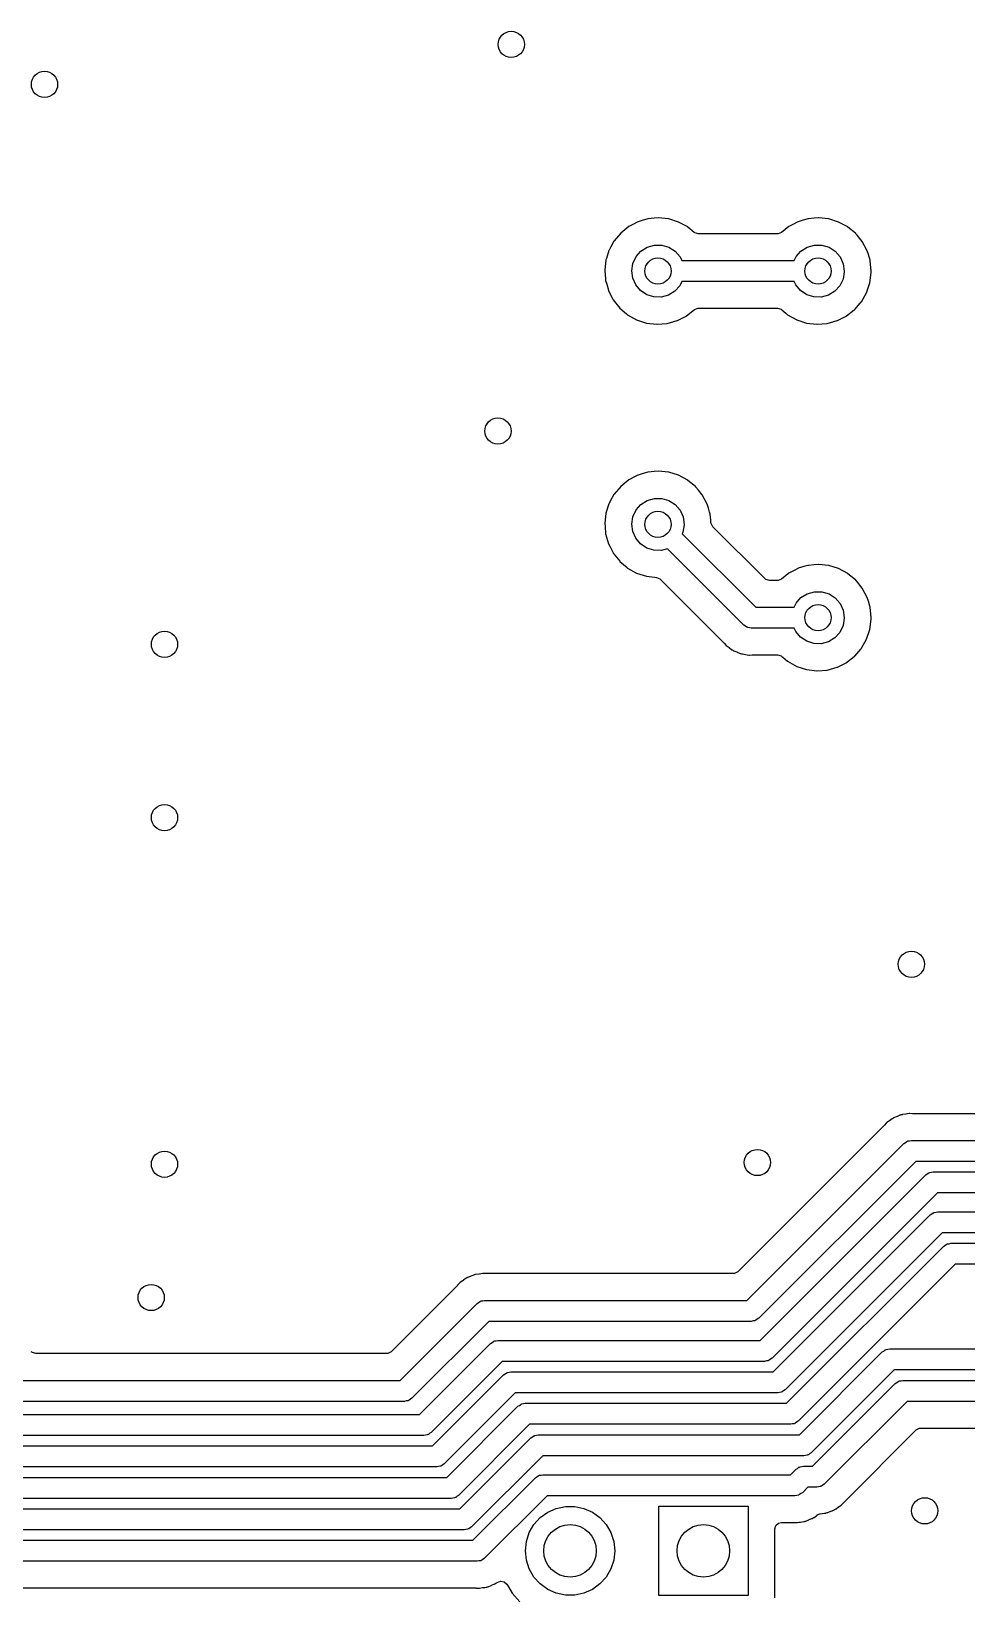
# Model space of a CAD drawing. Extents: x 41 to 172, y -238 to -26.
# Drawn here: x 88.4 to 106.21, y -218.55 to -188.73 of the extents above; entities that cross this region are included whole.
import ezdxf

# ---------------------------------------------------------------- set-up
doc = ezdxf.new("R2010")
doc.units = 0
doc.layers.add('BLACK', color=7, linetype='CONTINUOUS')

msp = doc.modelspace()

# ---------------------------------------------------------------- linework, layer by layer
at = {"layer": 'BLACK', "linetype": 'CONTINUOUS'}
for p, q in [((99.9449, -192.357), (99.8616, -192.401)), ((99.9504, -192.354), (99.9449, -192.357)), ((99.9449, -192.357), (99.9449, -192.357)), ((100.029, -192.331), (99.9504, -192.354)), ((100.134, -192.3), (100.029, -192.331)), ((100.14, -192.299), (100.134, -192.3)), ((100.134, -192.3), (100.134, -192.3)), ((100.146, -192.298), (100.14, -192.299)), ((100.255, -192.288), (100.146, -192.298)), ((100.146, -192.298), (100.146, -192.298)), ((100.337, -192.281), (100.255, -192.288)), ((100.343, -192.281), (100.337, -192.281)), ((100.528, -192.301), (100.343, -192.281)), ((100.343, -192.281), (100.343, -192.281)), ((100.534, -192.301), (100.528, -192.301)), ((100.528, -192.301), (100.528, -192.301)), ((100.723, -192.36), (100.534, -192.301)), ((100.897, -192.454), (100.723, -192.36)), ((102.993, -192.357), (102.91, -192.401)), ((102.998, -192.354), (102.993, -192.357)), ((102.993, -192.357), (102.993, -192.357)), ((103.077, -192.331), (102.998, -192.354)), ((103.182, -192.3), (103.077, -192.331)), ((103.188, -192.299), (103.182, -192.3)), ((103.182, -192.3), (103.182, -192.3)), ((103.194, -192.298), (103.188, -192.299)), ((103.303, -192.288), (103.194, -192.298)), ((103.194, -192.298), (103.194, -192.298)), ((103.385, -192.281), (103.303, -192.288)), ((103.391, -192.281), (103.385, -192.281)), ((103.576, -192.301), (103.391, -192.281)), ((103.391, -192.281), (103.391, -192.281)), ((103.582, -192.301), (103.576, -192.301)), ((103.576, -192.301), (103.576, -192.301)), ((103.771, -192.36), (103.582, -192.301)), ((103.945, -192.454), (103.771, -192.36)), ((99.621, -192.57), (99.4938, -192.721)), ((99.7751, -192.446), (99.621, -192.57)), ((99.8616, -192.401), (99.7751, -192.446)), ((100.901, -192.458), (100.897, -192.454)), ((101.021, -192.557), (100.901, -192.458)), ((100.901, -192.458), (100.901, -192.458)), ((101.033, -192.565), (101.021, -192.557)), ((101.101, -192.585), (101.033, -192.565)), ((102.605, -192.585), (101.101, -192.585)), ((102.619, -192.585), (102.605, -192.585)), ((102.684, -192.558), (102.619, -192.585)), ((102.823, -192.446), (102.684, -192.558)), ((102.91, -192.401), (102.823, -192.446)), ((103.949, -192.458), (103.945, -192.454)), ((104.091, -192.575), (103.949, -192.458)), ((103.949, -192.458), (103.949, -192.458)), ((104.097, -192.58), (104.091, -192.575)), ((104.101, -192.585), (104.097, -192.58)), ((104.123, -192.612), (104.101, -192.585)), ((104.101, -192.585), (104.101, -192.585)), ((104.222, -192.733), (104.123, -192.612)), ((99.3967, -192.901), (99.3485, -193.052)), ((99.3986, -192.895), (99.3967, -192.901)), ((99.3967, -192.901), (99.3967, -192.901)), ((99.4335, -192.831), (99.3986, -192.895)), ((99.4909, -192.727), (99.4335, -192.831)), ((99.4938, -192.721), (99.4909, -192.727)), ((99.4909, -192.727), (99.4909, -192.727)), ((99.9121, -193.019), (100.006, -192.913)), ((100.006, -192.913), (100.126, -192.838)), ((100.126, -192.838), (100.262, -192.799)), ((100.262, -192.799), (100.404, -192.799)), ((100.404, -192.799), (100.54, -192.84)), ((100.54, -192.84), (100.659, -192.917)), ((100.659, -192.917), (100.751, -193.025)), ((102.96, -193.019), (103.054, -192.913)), ((103.054, -192.913), (103.174, -192.838)), ((103.174, -192.838), (103.31, -192.799)), ((103.31, -192.799), (103.452, -192.799)), ((103.452, -192.799), (103.588, -192.84)), ((103.588, -192.84), (103.707, -192.917)), ((103.707, -192.917), (103.799, -193.025)), ((104.315, -192.908), (104.222, -192.733)), ((104.337, -192.981), (104.315, -192.908)), ((99.3388, -193.083), (99.3167, -193.28)), ((99.3485, -193.052), (99.3388, -193.083)), ((99.83, -193.288), (99.8518, -193.148)), ((99.8518, -193.148), (99.9121, -193.019)), ((100.751, -193.025), (100.783, -193.094)), ((100.783, -193.094), (102.925, -193.094)), ((102.925, -193.094), (102.96, -193.019)), ((103.799, -193.025), (103.858, -193.154)), ((103.858, -193.154), (103.878, -193.294)), ((104.369, -193.085), (104.337, -192.981)), ((104.372, -193.097), (104.369, -193.085)), ((104.391, -193.294), (104.372, -193.097)), ((99.3167, -193.28), (99.3172, -193.286)), ((99.3172, -193.286), (99.3302, -193.44)), ((99.3302, -193.44), (99.3333, -193.477)), ((99.3333, -193.477), (99.3533, -193.547)), ((99.3533, -193.547), (99.3858, -193.66)), ((99.8484, -193.428), (99.83, -193.288)), ((99.9055, -193.558), (99.8484, -193.428)), ((99.9967, -193.667), (99.9055, -193.558)), ((100.783, -193.494), (100.745, -193.574)), ((102.925, -193.494), (100.783, -193.494)), ((102.954, -193.558), (102.925, -193.494)), ((103.045, -193.667), (102.954, -193.558)), ((103.854, -193.446), (103.793, -193.574)), ((103.878, -193.306), (103.854, -193.446)), ((103.878, -193.294), (103.878, -193.306)), ((104.304, -193.706), (104.366, -193.519)), ((104.366, -193.519), (104.391, -193.322)), ((104.391, -193.322), (104.391, -193.294)), ((99.3858, -193.66), (99.3878, -193.667)), ((99.3878, -193.667), (99.3948, -193.681)), ((99.3948, -193.681), (99.4701, -193.827)), ((99.4701, -193.827), (99.4782, -193.843)), ((99.4782, -193.843), (99.601, -193.998)), ((100.115, -193.745), (99.9967, -193.667)), ((100.25, -193.788), (100.115, -193.745)), ((100.392, -193.79), (100.25, -193.788)), ((100.529, -193.753), (100.392, -193.79)), ((100.649, -193.679), (100.529, -193.753)), ((100.745, -193.574), (100.649, -193.679)), ((103.163, -193.745), (103.045, -193.667)), ((103.298, -193.788), (103.163, -193.745)), ((103.44, -193.79), (103.298, -193.788)), ((103.577, -193.753), (103.44, -193.79)), ((103.697, -193.679), (103.577, -193.753)), ((103.793, -193.574), (103.697, -193.679)), ((104.206, -193.878), (104.304, -193.706)), ((99.601, -193.998), (99.6057, -194.002)), ((99.6057, -194.002), (99.6057, -194.002)), ((99.6057, -194.002), (99.7321, -194.109)), ((99.7321, -194.109), (99.7516, -194.126)), ((99.7516, -194.126), (99.9243, -194.223)), ((100.702, -194.236), (100.867, -194.152)), ((100.867, -194.152), (100.873, -194.15)), ((100.867, -194.152), (100.867, -194.152)), ((100.873, -194.15), (101.027, -194.029)), ((101.027, -194.029), (101.093, -194.003)), ((101.093, -194.003), (101.105, -194.002)), ((101.105, -194.002), (102.608, -194.002)), ((102.608, -194.002), (102.676, -194.023)), ((102.676, -194.023), (102.69, -194.033)), ((102.69, -194.033), (102.763, -194.095)), ((102.763, -194.095), (102.8, -194.126)), ((102.8, -194.126), (102.972, -194.223)), ((103.75, -194.236), (103.915, -194.152)), ((103.915, -194.152), (103.921, -194.15)), ((103.915, -194.152), (103.915, -194.152)), ((103.921, -194.15), (104.067, -194.036)), ((104.067, -194.036), (104.072, -194.032)), ((104.072, -194.032), (104.077, -194.028)), ((104.077, -194.028), (104.18, -193.908)), ((104.18, -193.908), (104.202, -193.883)), ((104.202, -193.883), (104.206, -193.878)), ((104.202, -193.883), (104.202, -193.883)), ((99.9243, -194.223), (100.112, -194.284)), ((100.112, -194.284), (100.309, -194.307)), ((100.309, -194.307), (100.315, -194.307)), ((100.315, -194.307), (100.5, -194.292)), ((100.315, -194.307), (100.315, -194.307)), ((100.5, -194.292), (100.5, -194.292)), ((100.5, -194.292), (100.506, -194.292)), ((100.506, -194.292), (100.696, -194.239)), ((100.696, -194.239), (100.702, -194.236)), ((100.702, -194.236), (100.702, -194.236)), ((102.972, -194.223), (103.16, -194.284)), ((103.16, -194.284), (103.357, -194.307)), ((103.357, -194.307), (103.363, -194.307)), ((103.363, -194.307), (103.548, -194.292)), ((103.363, -194.307), (103.363, -194.307)), ((103.548, -194.292), (103.548, -194.292)), ((103.548, -194.292), (103.554, -194.292)), ((103.554, -194.292), (103.744, -194.239)), ((103.744, -194.239), (103.75, -194.236)), ((103.75, -194.236), (103.75, -194.236)), ((100.134, -197.126), (100.029, -197.157)), ((100.14, -197.125), (100.134, -197.126)), ((100.134, -197.126), (100.134, -197.126)), ((100.146, -197.124), (100.14, -197.125)), ((100.255, -197.114), (100.146, -197.124)), ((100.146, -197.124), (100.146, -197.124)), ((100.337, -197.107), (100.255, -197.114)), ((100.343, -197.107), (100.337, -197.107)), ((100.528, -197.127), (100.343, -197.107)), ((100.343, -197.107), (100.343, -197.107)), ((100.534, -197.127), (100.528, -197.127)), ((100.528, -197.127), (100.528, -197.127)), ((100.723, -197.186), (100.534, -197.127)), ((99.621, -197.396), (99.4938, -197.547)), ((99.7751, -197.272), (99.621, -197.396)), ((99.8802, -197.217), (99.7751, -197.272)), ((99.9449, -197.183), (99.8802, -197.217)), ((99.9504, -197.18), (99.9449, -197.183)), ((99.9449, -197.183), (99.9449, -197.183)), ((100.029, -197.157), (99.9504, -197.18)), ((100.897, -197.28), (100.723, -197.186)), ((100.901, -197.284), (100.897, -197.28)), ((101.043, -197.401), (100.901, -197.284)), ((100.901, -197.284), (100.901, -197.284)), ((101.049, -197.406), (101.043, -197.401)), ((101.053, -197.411), (101.049, -197.406)), ((101.099, -197.467), (101.053, -197.411)), ((101.053, -197.411), (101.053, -197.411)), ((99.3967, -197.727), (99.3447, -197.891)), ((99.3986, -197.721), (99.3967, -197.727)), ((99.3967, -197.727), (99.3967, -197.727)), ((99.4216, -197.679), (99.3986, -197.721)), ((99.4909, -197.553), (99.4216, -197.679)), ((99.4938, -197.547), (99.4909, -197.553)), ((99.4909, -197.553), (99.4909, -197.553)), ((99.9121, -197.845), (100.006, -197.739)), ((100.006, -197.739), (100.126, -197.664)), ((100.126, -197.664), (100.262, -197.625)), ((100.262, -197.625), (100.404, -197.625)), ((100.404, -197.625), (100.54, -197.666)), ((100.54, -197.666), (100.659, -197.743)), ((100.659, -197.743), (100.751, -197.851)), ((101.174, -197.559), (101.099, -197.467)), ((101.267, -197.734), (101.174, -197.559)), ((101.291, -197.814), (101.267, -197.734)), ((99.3388, -197.909), (99.3167, -198.106)), ((99.3447, -197.891), (99.3388, -197.909)), ((99.83, -198.114), (99.8518, -197.974)), ((99.8518, -197.974), (99.9121, -197.845)), ((100.751, -197.851), (100.81, -197.98)), ((100.81, -197.98), (100.83, -198.12)), ((101.314, -197.891), (101.291, -197.814)), ((101.324, -197.923), (101.314, -197.891)), ((101.336, -198.042), (101.324, -197.923)), ((101.34, -198.088), (101.336, -198.042)), ((99.3167, -198.106), (99.3172, -198.112)), ((99.3172, -198.112), (99.3216, -198.164)), ((99.3216, -198.164), (99.3333, -198.303)), ((99.3333, -198.303), (99.3878, -198.493)), ((99.8484, -198.254), (99.83, -198.114)), ((99.9055, -198.384), (99.8484, -198.254)), ((100.806, -198.272), (100.793, -198.3)), ((100.793, -198.3), (102.191, -199.698)), ((100.83, -198.132), (100.806, -198.272)), ((100.83, -198.12), (100.83, -198.132)), ((101.342, -198.102), (101.34, -198.088)), ((101.377, -198.165), (101.342, -198.102)), ((102.365, -199.153), (101.377, -198.165)), ((99.3878, -198.493), (99.4115, -198.539)), ((99.4115, -198.539), (99.4747, -198.662)), ((99.9967, -198.493), (99.9055, -198.384)), ((100.115, -198.571), (99.9967, -198.493)), ((100.25, -198.614), (100.115, -198.571)), ((100.392, -198.616), (100.25, -198.614)), ((100.511, -198.584), (100.392, -198.616)), ((101.967, -200.039), (100.511, -198.584)), ((99.4747, -198.662), (99.4782, -198.669)), ((99.4782, -198.669), (99.601, -198.824)), ((99.601, -198.824), (99.6057, -198.828)), ((99.6057, -198.828), (99.6057, -198.828)), ((99.6057, -198.828), (99.742, -198.944)), ((103.111, -198.925), (102.998, -198.958)), ((103.182, -198.904), (103.111, -198.925)), ((103.188, -198.903), (103.182, -198.904)), ((103.182, -198.904), (103.182, -198.904)), ((103.194, -198.902), (103.188, -198.903)), ((103.303, -198.892), (103.194, -198.902)), ((103.194, -198.902), (103.194, -198.902)), ((103.385, -198.885), (103.303, -198.892)), ((103.391, -198.885), (103.385, -198.885)), ((103.576, -198.905), (103.391, -198.885)), ((103.391, -198.885), (103.391, -198.885)), ((103.582, -198.905), (103.576, -198.905)), ((103.576, -198.905), (103.576, -198.905)), ((103.771, -198.964), (103.582, -198.905)), ((99.742, -198.944), (99.7516, -198.952)), ((99.7516, -198.952), (99.9243, -199.049)), ((99.9243, -199.049), (100.112, -199.11)), ((100.112, -199.11), (100.265, -199.128)), ((100.265, -199.128), (100.302, -199.132)), ((100.302, -199.132), (100.368, -199.16)), ((100.368, -199.16), (100.376, -199.168)), ((100.376, -199.168), (101.587, -200.379)), ((102.386, -199.169), (102.365, -199.153)), ((102.454, -199.189), (102.386, -199.169)), ((102.605, -199.189), (102.454, -199.189)), ((102.619, -199.189), (102.605, -199.189)), ((102.684, -199.162), (102.619, -199.189)), ((102.823, -199.05), (102.684, -199.162)), ((102.922, -198.998), (102.823, -199.05)), ((102.993, -198.961), (102.922, -198.998)), ((102.998, -198.958), (102.993, -198.961)), ((102.993, -198.961), (102.993, -198.961)), ((103.945, -199.058), (103.771, -198.964)), ((103.949, -199.062), (103.945, -199.058)), ((104.091, -199.179), (103.949, -199.062)), ((103.949, -199.062), (103.949, -199.062)), ((104.097, -199.184), (104.091, -199.179)), ((104.101, -199.189), (104.097, -199.184)), ((104.11, -199.199), (104.101, -199.189)), ((104.101, -199.189), (104.101, -199.189)), ((104.222, -199.337), (104.11, -199.199)), ((102.96, -199.623), (103.054, -199.517)), ((103.054, -199.517), (103.174, -199.442)), ((103.174, -199.442), (103.31, -199.403)), ((103.31, -199.403), (103.452, -199.403)), ((103.452, -199.403), (103.588, -199.444)), ((103.588, -199.444), (103.707, -199.521)), ((103.707, -199.521), (103.799, -199.629)), ((104.315, -199.512), (104.222, -199.337)), ((104.337, -199.586), (104.315, -199.512)), ((102.191, -199.698), (102.925, -199.698)), ((102.925, -199.698), (102.96, -199.623)), ((103.799, -199.629), (103.858, -199.758)), ((103.858, -199.758), (103.878, -199.898)), ((104.366, -199.679), (104.337, -199.586)), ((104.372, -199.701), (104.366, -199.679)), ((104.391, -199.898), (104.372, -199.701)), ((101.995, -200.057), (101.967, -200.039)), ((102.021, -200.078), (101.995, -200.057)), ((102.032, -200.081), (102.021, -200.078)), ((102.042, -200.087), (102.032, -200.081)), ((102.075, -200.091), (102.042, -200.087)), ((102.108, -200.098), (102.075, -200.091)), ((102.925, -200.098), (102.108, -200.098)), ((102.954, -200.162), (102.925, -200.098)), ((103.854, -200.05), (103.793, -200.178)), ((103.878, -199.91), (103.854, -200.05)), ((103.878, -199.898), (103.878, -199.91)), ((104.304, -200.31), (104.366, -200.123)), ((104.366, -200.123), (104.391, -199.926)), ((104.391, -199.902), (104.391, -199.898)), ((104.391, -199.912), (104.391, -199.902)), ((104.391, -199.902), (104.391, -199.902)), ((104.391, -199.926), (104.391, -199.912)), ((101.587, -200.379), (101.592, -200.385)), ((101.592, -200.385), (101.63, -200.428)), ((101.63, -200.428), (101.669, -200.455)), ((103.045, -200.271), (102.954, -200.162)), ((103.163, -200.349), (103.045, -200.271)), ((103.298, -200.392), (103.163, -200.349)), ((103.44, -200.394), (103.298, -200.392)), ((103.577, -200.357), (103.44, -200.394)), ((103.697, -200.283), (103.577, -200.357)), ((103.793, -200.178), (103.697, -200.283)), ((104.206, -200.482), (104.304, -200.31)), ((101.669, -200.455), (101.683, -200.465)), ((101.683, -200.465), (101.688, -200.469)), ((101.688, -200.469), (101.738, -200.508)), ((101.738, -200.508), (101.745, -200.512)), ((101.745, -200.512), (101.747, -200.513)), ((101.747, -200.513), (101.762, -200.521)), ((101.762, -200.521), (101.765, -200.523)), ((101.765, -200.523), (101.771, -200.527)), ((101.771, -200.527), (101.778, -200.53)), ((101.778, -200.53), (101.778, -200.53)), ((101.778, -200.53), (101.83, -200.55)), ((101.83, -200.55), (101.836, -200.553)), ((101.836, -200.553), (101.895, -200.579)), ((101.895, -200.579), (101.902, -200.58)), ((101.902, -200.58), (101.905, -200.581)), ((101.905, -200.581), (101.921, -200.586)), ((101.921, -200.586), (101.923, -200.587)), ((101.923, -200.587), (101.931, -200.589)), ((101.931, -200.589), (101.938, -200.59)), ((101.938, -200.59), (101.938, -200.59)), ((101.938, -200.59), (101.971, -200.595)), ((101.971, -200.595), (101.994, -200.598)), ((101.994, -200.598), (102, -200.599)), ((102, -200.599), (102.063, -200.61)), ((102.063, -200.61), (102.071, -200.61)), ((102.071, -200.61), (102.125, -200.607)), ((102.071, -200.61), (102.071, -200.61)), ((102.125, -200.607), (102.133, -200.606)), ((102.133, -200.606), (102.608, -200.606)), ((102.608, -200.606), (102.676, -200.627)), ((102.676, -200.627), (102.69, -200.637)), ((102.69, -200.637), (102.708, -200.652)), ((102.708, -200.652), (102.8, -200.73)), ((103.921, -200.754), (104.067, -200.64)), ((104.067, -200.64), (104.072, -200.636)), ((104.072, -200.636), (104.077, -200.632)), ((104.077, -200.632), (104.191, -200.5)), ((104.191, -200.5), (104.202, -200.487)), ((104.202, -200.487), (104.206, -200.482)), ((104.202, -200.487), (104.202, -200.487)), ((102.8, -200.73), (102.972, -200.827)), ((102.972, -200.827), (103.16, -200.888)), ((103.16, -200.888), (103.357, -200.911)), ((103.357, -200.911), (103.363, -200.911)), ((103.363, -200.911), (103.548, -200.896)), ((103.363, -200.911), (103.363, -200.911)), ((103.548, -200.896), (103.548, -200.896)), ((103.548, -200.896), (103.554, -200.896)), ((103.554, -200.896), (103.744, -200.843)), ((103.744, -200.843), (103.75, -200.84)), ((103.75, -200.84), (103.915, -200.756)), ((103.75, -200.84), (103.75, -200.84)), ((103.915, -200.756), (103.921, -200.754)), ((103.915, -200.756), (103.915, -200.756)), ((104.95, -209.375), (104.938, -209.38)), ((104.957, -209.373), (104.95, -209.375)), ((104.96, -209.373), (104.957, -209.373)), ((104.976, -209.368), (104.96, -209.373)), ((104.979, -209.368), (104.976, -209.368)), ((104.986, -209.365), (104.979, -209.368)), ((105.049, -209.357), (104.986, -209.365)), ((105.056, -209.356), (105.049, -209.357)), ((105.085, -209.351), (105.056, -209.356)), ((105.111, -209.347), (105.085, -209.351)), ((105.119, -209.345), (105.111, -209.347)), ((105.111, -209.347), (105.111, -209.347)), ((105.126, -209.346), (105.119, -209.345)), ((105.176, -209.349), (105.126, -209.346)), ((105.126, -209.346), (105.126, -209.346)), ((105.185, -209.349), (105.176, -209.349)), ((110.211, -209.349), (105.185, -209.349)), ((104.638, -209.574), (101.851, -212.361)), ((104.643, -209.569), (104.638, -209.574)), ((104.679, -209.528), (104.643, -209.569)), ((104.684, -209.523), (104.679, -209.528)), ((104.679, -209.528), (104.679, -209.528)), ((104.69, -209.518), (104.684, -209.523)), ((104.737, -209.486), (104.69, -209.518)), ((104.69, -209.518), (104.69, -209.518)), ((104.742, -209.483), (104.737, -209.486)), ((104.793, -209.444), (104.742, -209.483)), ((104.8, -209.441), (104.793, -209.444)), ((104.802, -209.439), (104.8, -209.441)), ((104.817, -209.431), (104.802, -209.439)), ((104.819, -209.43), (104.817, -209.431)), ((104.825, -209.426), (104.819, -209.43)), ((104.836, -209.422), (104.825, -209.426)), ((104.866, -209.41), (104.836, -209.422)), ((104.885, -209.403), (104.866, -209.41)), ((104.891, -209.4), (104.885, -209.403)), ((104.938, -209.38), (104.891, -209.4)), ((102.025, -212.906), (105.015, -209.916)), ((105.015, -209.916), (105.043, -209.899)), ((105.043, -209.899), (105.069, -209.878)), ((105.069, -209.878), (105.08, -209.875)), ((105.08, -209.875), (105.09, -209.869)), ((105.09, -209.869), (105.123, -209.865)), ((105.123, -209.865), (105.156, -209.858)), ((105.156, -209.858), (110.236, -209.858)), ((105.239, -210.258), (102.249, -213.248)), ((110.153, -210.258), (105.239, -210.258)), ((102.279, -213.668), (105.431, -210.516)), ((105.431, -210.516), (105.46, -210.498)), ((105.46, -210.498), (105.486, -210.477)), ((105.486, -210.477), (105.497, -210.475)), ((105.497, -210.475), (105.507, -210.469)), ((105.507, -210.469), (105.54, -210.465)), ((105.54, -210.465), (105.572, -210.458)), ((105.572, -210.458), (109.82, -210.458)), ((105.655, -210.858), (102.503, -214.01)), ((109.737, -210.858), (105.655, -210.858)), ((102.527, -214.267), (105.517, -211.278)), ((105.517, -211.278), (105.545, -211.26)), ((105.545, -211.26), (105.572, -211.239)), ((105.572, -211.239), (105.583, -211.237)), ((105.583, -211.237), (105.593, -211.231)), ((105.593, -211.231), (105.626, -211.227)), ((105.626, -211.227), (105.658, -211.219)), ((105.658, -211.219), (109.734, -211.219)), ((105.741, -211.619), (102.751, -214.609)), ((109.651, -211.619), (105.741, -211.619)), ((102.776, -214.867), (105.765, -211.877)), ((105.765, -211.877), (105.794, -211.86)), ((105.794, -211.86), (105.82, -211.839)), ((105.82, -211.839), (105.831, -211.836)), ((105.831, -211.836), (105.841, -211.83)), ((105.841, -211.83), (105.874, -211.826)), ((105.874, -211.826), (105.907, -211.819)), ((105.907, -211.819), (109.486, -211.819)), ((101.851, -212.361), (101.789, -212.395)), ((105.989, -212.219), (103, -215.209)), ((109.403, -212.219), (105.989, -212.219)), ((96.5096, -212.622), (95.2474, -213.885)), ((96.5146, -212.617), (96.5096, -212.622)), ((96.551, -212.576), (96.5146, -212.617)), ((96.556, -212.571), (96.551, -212.576)), ((96.551, -212.576), (96.551, -212.576)), ((96.5623, -212.566), (96.556, -212.571)), ((96.6087, -212.534), (96.5623, -212.566)), ((96.5623, -212.566), (96.5623, -212.566)), ((96.614, -212.531), (96.6087, -212.534)), ((96.6285, -212.519), (96.614, -212.531)), ((96.6587, -212.496), (96.6285, -212.519)), ((96.6647, -212.492), (96.6587, -212.496)), ((96.6587, -212.496), (96.6587, -212.496)), ((96.6717, -212.489), (96.6647, -212.492)), ((96.6739, -212.487), (96.6717, -212.489)), ((96.6887, -212.479), (96.6739, -212.487)), ((96.6911, -212.478), (96.6887, -212.479)), ((96.6973, -212.474), (96.6911, -212.478)), ((96.7045, -212.471), (96.6973, -212.474)), ((96.7571, -212.451), (96.7045, -212.471)), ((96.7632, -212.448), (96.7571, -212.451)), ((96.7867, -212.438), (96.7632, -212.448)), ((96.8217, -212.423), (96.7867, -212.438)), ((96.8292, -212.421), (96.8217, -212.423)), ((96.8318, -212.421), (96.8292, -212.421)), ((96.8481, -212.416), (96.8318, -212.421)), ((96.8506, -212.416), (96.8481, -212.416)), ((96.8578, -212.413), (96.8506, -212.416)), ((96.9212, -212.405), (96.8578, -212.413)), ((96.9277, -212.404), (96.9212, -212.405)), ((96.9906, -212.393), (96.9277, -212.404)), ((96.9982, -212.394), (96.9906, -212.393)), ((97.0483, -212.397), (96.9982, -212.394)), ((96.9982, -212.394), (96.9982, -212.394)), ((97.0569, -212.397), (97.0483, -212.397)), ((101.762, -212.397), (97.0569, -212.397)), ((101.789, -212.395), (101.762, -212.397)), ((96.8868, -212.964), (96.9151, -212.947)), ((96.9151, -212.947), (96.9413, -212.926)), ((96.9413, -212.926), (96.9525, -212.923)), ((96.9525, -212.923), (96.9622, -212.917)), ((96.9622, -212.917), (96.9954, -212.913)), ((96.9954, -212.913), (97.028, -212.906)), ((97.028, -212.906), (102.025, -212.906)), ((95.4212, -214.43), (96.8868, -212.964)), ((102.249, -213.248), (102.221, -213.265)), ((97.1108, -213.306), (95.6452, -214.772)), ((102.108, -213.306), (97.1108, -213.306)), ((102.141, -213.299), (102.108, -213.306)), ((102.174, -213.295), (102.141, -213.299)), ((102.184, -213.289), (102.174, -213.295)), ((102.195, -213.286), (102.184, -213.289)), ((102.221, -213.265), (102.195, -213.286)), ((95.7872, -215.08), (97.1408, -213.726)), ((97.1408, -213.726), (97.1691, -213.709)), ((97.1691, -213.709), (97.1953, -213.688)), ((97.1953, -213.688), (97.2065, -213.685)), ((97.2065, -213.685), (97.2162, -213.679)), ((97.2162, -213.679), (97.2494, -213.675)), ((97.2494, -213.675), (97.282, -213.668)), ((97.282, -213.668), (102.279, -213.668)), ((104.63, -213.871), (104.656, -213.85)), ((104.656, -213.85), (104.667, -213.848)), ((104.667, -213.848), (104.677, -213.842)), ((104.677, -213.842), (104.71, -213.838)), ((104.71, -213.838), (104.743, -213.83)), ((104.743, -213.83), (110.732, -213.831)), ((88.4155, -213.901), (88.3946, -213.885)), ((88.4837, -213.921), (88.4155, -213.901)), ((95.1583, -213.921), (88.4837, -213.921)), ((95.1851, -213.919), (95.1583, -213.921)), ((95.2474, -213.885), (95.1851, -213.919)), ((97.3648, -214.068), (96.0112, -215.422)), ((102.362, -214.068), (97.3648, -214.068)), ((102.395, -214.061), (102.362, -214.068)), ((102.428, -214.057), (102.395, -214.061)), ((102.438, -214.051), (102.428, -214.057)), ((102.449, -214.048), (102.438, -214.051)), ((102.475, -214.027), (102.449, -214.048)), ((102.503, -214.01), (102.475, -214.027)), ((103.024, -215.466), (104.602, -213.889)), ((104.602, -213.889), (104.63, -213.871)), ((88.2208, -214.43), (95.4212, -214.43)), ((96.0355, -215.679), (97.3891, -214.326)), ((97.3891, -214.326), (97.4175, -214.308)), ((97.4175, -214.308), (97.4436, -214.287)), ((97.4436, -214.287), (97.4548, -214.285)), ((97.4548, -214.285), (97.4645, -214.279)), ((97.4645, -214.279), (97.4977, -214.275)), ((97.4977, -214.275), (97.5303, -214.268)), ((97.5303, -214.268), (102.527, -214.267)), ((104.826, -214.23), (103.248, -215.808)), ((110.659, -214.23), (104.826, -214.23)), ((104.905, -214.45), (104.916, -214.447)), ((104.916, -214.447), (104.926, -214.441)), ((104.926, -214.441), (104.959, -214.437)), ((104.959, -214.437), (104.991, -214.43)), ((104.991, -214.43), (110.483, -214.43)), ((97.6132, -214.668), (96.2595, -216.021)), ((102.61, -214.667), (97.6132, -214.668)), ((102.643, -214.66), (102.61, -214.667)), ((102.676, -214.656), (102.643, -214.66)), ((102.686, -214.65), (102.676, -214.656)), ((102.697, -214.648), (102.686, -214.65)), ((102.723, -214.627), (102.697, -214.648)), ((102.751, -214.609), (102.723, -214.627)), ((103.272, -216.066), (104.85, -214.488)), ((104.85, -214.488), (104.878, -214.471)), ((104.878, -214.471), (104.905, -214.45)), ((95.504, -214.83), (88.1377, -214.83)), ((95.5366, -214.823), (95.504, -214.83)), ((95.5698, -214.819), (95.5366, -214.823)), ((95.5795, -214.813), (95.5698, -214.819)), ((95.5907, -214.81), (95.5795, -214.813)), ((95.6169, -214.789), (95.5907, -214.81)), ((95.6452, -214.772), (95.6169, -214.789)), ((96.3082, -216.279), (97.6619, -214.925)), ((97.6619, -214.925), (97.6902, -214.908)), ((97.6902, -214.908), (97.7164, -214.887)), ((97.7164, -214.887), (97.7276, -214.884)), ((97.7276, -214.884), (97.7373, -214.878)), ((97.7373, -214.878), (97.7705, -214.874)), ((97.7705, -214.874), (97.8031, -214.867)), ((97.8031, -214.867), (102.776, -214.867)), ((105.074, -214.83), (103.496, -216.408)), ((110.411, -214.83), (105.074, -214.83)), ((88.023, -215.08), (95.7872, -215.08)), ((97.8859, -215.267), (96.5323, -216.621)), ((102.859, -215.267), (97.8859, -215.267)), ((102.891, -215.26), (102.859, -215.267)), ((102.924, -215.256), (102.891, -215.26)), ((102.934, -215.25), (102.924, -215.256)), ((102.945, -215.247), (102.934, -215.25)), ((102.971, -215.226), (102.945, -215.247)), ((103, -215.209), (102.971, -215.226)), ((105.248, -215.375), (105.31, -215.341)), ((105.31, -215.341), (105.337, -215.338)), ((105.337, -215.338), (110.254, -215.338)), ((95.87, -215.48), (87.9398, -215.48)), ((95.9026, -215.473), (95.87, -215.48)), ((95.9358, -215.469), (95.9026, -215.473)), ((95.9455, -215.463), (95.9358, -215.469)), ((95.9567, -215.46), (95.9455, -215.463)), ((95.9829, -215.439), (95.9567, -215.46)), ((96.0112, -215.422), (95.9829, -215.439)), ((96.5566, -216.878), (97.9102, -215.525)), ((97.9102, -215.525), (97.9385, -215.507)), ((97.9385, -215.507), (97.9647, -215.486)), ((97.9647, -215.486), (97.9759, -215.484)), ((97.9759, -215.484), (97.9856, -215.478)), ((97.9856, -215.478), (98.0188, -215.474)), ((98.0188, -215.474), (98.0514, -215.467)), ((98.0514, -215.467), (103.024, -215.466)), ((103.874, -216.75), (105.248, -215.375)), ((87.6072, -215.679), (96.0355, -215.679)), ((98.1342, -215.867), (96.7806, -217.22)), ((103.107, -215.867), (98.1342, -215.867)), ((103.14, -215.859), (103.107, -215.867)), ((103.173, -215.855), (103.14, -215.859)), ((103.182, -215.849), (103.173, -215.855)), ((103.194, -215.847), (103.182, -215.849)), ((103.22, -215.826), (103.194, -215.847)), ((103.248, -215.808), (103.22, -215.826)), ((96.1183, -216.079), (87.524, -216.079)), ((96.1509, -216.072), (96.1183, -216.079)), ((96.1841, -216.068), (96.1509, -216.072)), ((96.1938, -216.062), (96.1841, -216.068)), ((96.2051, -216.06), (96.1938, -216.062)), ((96.2312, -216.039), (96.2051, -216.06)), ((96.2595, -216.021), (96.2312, -216.039)), ((98.072, -216.239), (98.1052, -216.235)), ((98.1052, -216.235), (98.1377, -216.228)), ((98.1377, -216.228), (102.856, -216.228)), ((102.856, -216.228), (102.96, -216.124)), ((102.96, -216.124), (102.988, -216.107)), ((102.988, -216.107), (103.015, -216.086)), ((103.015, -216.086), (103.026, -216.083)), ((103.026, -216.083), (103.036, -216.077)), ((103.036, -216.077), (103.069, -216.073)), ((103.069, -216.073), (103.101, -216.066)), ((103.101, -216.066), (103.272, -216.066)), ((87.3582, -216.279), (96.3082, -216.279)), ((96.8049, -217.478), (97.9966, -216.286)), ((97.9966, -216.286), (98.0249, -216.269)), ((98.0249, -216.269), (98.051, -216.248)), ((98.051, -216.248), (98.0622, -216.245)), ((98.0622, -216.245), (98.072, -216.239)), ((103.184, -216.466), (103.08, -216.57)), ((103.355, -216.466), (103.184, -216.466)), ((103.388, -216.459), (103.355, -216.466)), ((103.421, -216.455), (103.388, -216.459)), ((103.431, -216.449), (103.421, -216.455)), ((103.442, -216.446), (103.431, -216.449)), ((103.468, -216.425), (103.442, -216.446)), ((103.496, -216.408), (103.468, -216.425)), ((96.3911, -216.679), (87.275, -216.679)), ((96.4237, -216.672), (96.3911, -216.679)), ((96.4569, -216.668), (96.4237, -216.672)), ((96.4666, -216.662), (96.4569, -216.668)), ((96.4778, -216.659), (96.4666, -216.662)), ((96.5039, -216.638), (96.4778, -216.659)), ((96.5323, -216.621), (96.5039, -216.638)), ((98.2206, -216.628), (97.0289, -217.82)), ((102.939, -216.628), (98.2206, -216.628)), ((98.3928, -216.87), (98.5667, -216.833)), ((98.5667, -216.833), (98.7443, -216.833)), ((98.7443, -216.833), (98.9182, -216.87)), ((100.346, -218.528), (100.346, -216.828)), ((100.346, -216.828), (102.045, -216.828)), ((102.045, -216.828), (102.045, -218.528)), ((102.972, -216.621), (102.939, -216.628)), ((103.005, -216.617), (102.972, -216.621)), ((103.015, -216.611), (103.005, -216.617)), ((103.026, -216.608), (103.015, -216.611)), ((103.052, -216.587), (103.026, -216.608)), ((103.08, -216.57), (103.052, -216.587)), ((103.775, -216.838), (103.821, -216.806)), ((103.821, -216.806), (103.827, -216.801)), ((103.821, -216.806), (103.821, -216.806)), ((103.827, -216.801), (103.836, -216.792)), ((103.836, -216.792), (103.869, -216.755)), ((103.869, -216.755), (103.874, -216.75)), ((87.106, -216.878), (96.5566, -216.878)), ((97.9678, -217.178), (98.0867, -217.046)), ((98.0867, -217.046), (98.2305, -216.942)), ((98.2305, -216.942), (98.3928, -216.87)), ((98.9182, -216.87), (99.0805, -216.942)), ((99.0805, -216.942), (99.2243, -217.046)), ((99.2243, -217.046), (99.3432, -217.178)), ((103.011, -217.135), (103.04, -217.13)), ((103.04, -217.13), (103.046, -217.129)), ((103.046, -217.129), (103.11, -217.121)), ((103.11, -217.121), (103.117, -217.118)), ((103.117, -217.118), (103.119, -217.118)), ((103.119, -217.118), (103.136, -217.113)), ((103.136, -217.113), (103.138, -217.113)), ((103.138, -217.113), (103.146, -217.111)), ((103.146, -217.111), (103.204, -217.086)), ((103.204, -217.086), (103.21, -217.083)), ((103.21, -217.083), (103.263, -217.063)), ((103.263, -217.063), (103.27, -217.06)), ((103.263, -217.063), (103.263, -217.063)), ((103.27, -217.06), (103.276, -217.056)), ((103.276, -217.056), (103.279, -217.055)), ((103.279, -217.055), (103.293, -217.047)), ((103.293, -217.047), (103.296, -217.045)), ((103.296, -217.045), (103.303, -217.042)), ((103.303, -217.042), (103.353, -217.003)), ((103.353, -217.003), (103.359, -217)), ((103.359, -217), (103.365, -216.995)), ((103.365, -216.995), (103.415, -216.975)), ((103.415, -216.975), (103.417, -216.974)), ((103.417, -216.974), (103.456, -216.968)), ((103.456, -216.968), (103.462, -216.967)), ((103.462, -216.967), (103.5, -216.962)), ((103.5, -216.962), (103.526, -216.959)), ((103.526, -216.959), (103.533, -216.956)), ((103.533, -216.956), (103.535, -216.956)), ((103.535, -216.956), (103.552, -216.951)), ((103.552, -216.951), (103.554, -216.951)), ((103.554, -216.951), (103.562, -216.949)), ((103.562, -216.949), (103.62, -216.924)), ((103.62, -216.924), (103.626, -216.921)), ((103.626, -216.921), (103.679, -216.901)), ((103.679, -216.901), (103.686, -216.898)), ((103.679, -216.901), (103.679, -216.901)), ((103.686, -216.898), (103.692, -216.894)), ((103.692, -216.894), (103.695, -216.893)), ((103.695, -216.893), (103.709, -216.885)), ((103.709, -216.885), (103.712, -216.883)), ((103.712, -216.883), (103.719, -216.88)), ((103.719, -216.88), (103.725, -216.876)), ((103.725, -216.876), (103.769, -216.841)), ((103.769, -216.841), (103.775, -216.838)), ((96.6394, -217.278), (87.0228, -217.278)), ((96.672, -217.271), (96.6394, -217.278)), ((96.7052, -217.267), (96.672, -217.271)), ((96.7149, -217.261), (96.7052, -217.267)), ((96.7261, -217.259), (96.7149, -217.261)), ((96.7523, -217.238), (96.7261, -217.259)), ((96.7806, -217.22), (96.7523, -217.238)), ((97.8241, -217.501), (97.879, -217.332)), ((97.879, -217.332), (97.9678, -217.178)), ((99.3432, -217.178), (99.432, -217.332)), ((99.432, -217.332), (99.4869, -217.501)), ((102.554, -217.262), (102.574, -217.194)), ((102.554, -218.576), (102.554, -217.262)), ((102.574, -217.194), (102.628, -217.148)), ((102.628, -217.148), (102.68, -217.136)), ((102.68, -217.136), (102.91, -217.136)), ((102.91, -217.136), (102.919, -217.137)), ((102.919, -217.137), (102.969, -217.14)), ((102.969, -217.14), (102.969, -217.14)), ((102.969, -217.14), (102.977, -217.141)), ((102.977, -217.141), (102.984, -217.139)), ((102.984, -217.139), (103.011, -217.135)), ((102.984, -217.139), (102.984, -217.139)), ((86.8577, -217.478), (96.8049, -217.478)), ((97.8055, -217.678), (97.8241, -217.501)), ((97.8241, -217.855), (97.8055, -217.678)), ((99.4869, -217.501), (99.5055, -217.678)), ((99.5055, -217.678), (99.4869, -217.855)), ((96.8877, -217.878), (86.7745, -217.878)), ((96.9203, -217.871), (96.8877, -217.878)), ((96.9535, -217.867), (96.9203, -217.871)), ((96.9633, -217.861), (96.9535, -217.867)), ((96.9745, -217.858), (96.9633, -217.861)), ((97.0006, -217.837), (96.9745, -217.858)), ((97.0289, -217.82), (97.0006, -217.837)), ((97.879, -218.024), (97.8241, -217.855)), ((97.9678, -218.178), (97.879, -218.024)), ((99.432, -218.024), (99.3432, -218.178)), ((99.4869, -217.855), (99.432, -218.024)), ((97.1586, -218.333), (97.1938, -218.32)), ((97.1938, -218.32), (97.2113, -218.313)), ((97.2113, -218.313), (97.2184, -218.31)), ((97.2113, -218.313), (97.2113, -218.313)), ((97.2184, -218.31), (97.2246, -218.306)), ((97.2246, -218.306), (97.227, -218.305)), ((97.227, -218.305), (97.2418, -218.297)), ((97.2418, -218.297), (97.2441, -218.295)), ((97.2441, -218.295), (97.251, -218.292)), ((97.251, -218.292), (97.2571, -218.288)), ((97.2571, -218.288), (97.2676, -218.28)), ((97.2571, -218.288), (97.2571, -218.288)), ((97.2676, -218.28), (97.3338, -218.254)), ((97.3338, -218.254), (97.4033, -218.268)), ((97.4033, -218.268), (97.4517, -218.314)), ((97.4517, -218.314), (97.4808, -218.361)), ((98.0867, -218.31), (97.9678, -218.178)), ((98.2305, -218.414), (98.0867, -218.31)), ((99.2243, -218.31), (99.0805, -218.414)), ((99.3432, -218.178), (99.2243, -218.31)), ((86.7995, -218.386), (91.4123, -218.386)), ((91.4123, -218.386), (96.8588, -218.386)), ((96.8588, -218.386), (96.8674, -218.387)), ((96.8674, -218.387), (96.9175, -218.39)), ((96.9175, -218.39), (96.9175, -218.39)), ((96.9175, -218.39), (96.9251, -218.391)), ((96.9251, -218.391), (96.9326, -218.389)), ((96.9326, -218.389), (96.988, -218.38)), ((96.9326, -218.389), (96.9326, -218.389)), ((96.988, -218.38), (96.9945, -218.379)), ((96.9945, -218.379), (97.0334, -218.374)), ((97.0334, -218.374), (97.058, -218.371)), ((97.058, -218.371), (97.0651, -218.368)), ((97.0651, -218.368), (97.0677, -218.368)), ((97.0677, -218.368), (97.084, -218.363)), ((97.084, -218.363), (97.0865, -218.363)), ((97.0865, -218.363), (97.094, -218.361)), ((97.094, -218.361), (97.1525, -218.336)), ((97.1525, -218.336), (97.1586, -218.333)), ((97.4808, -218.361), (97.5555, -218.483)), ((97.5555, -218.483), (97.7017, -218.652)), ((98.3928, -218.486), (98.2305, -218.414)), ((98.5667, -218.523), (98.3928, -218.486)), ((98.7443, -218.523), (98.5667, -218.523)), ((98.9182, -218.486), (98.7443, -218.523)), ((99.0805, -218.414), (98.9182, -218.486)), ((102.045, -218.528), (100.346, -218.528))]:
    msp.add_line(p, q, dxfattribs=at)
at = {"layer": 'BLACK'}
for centre, radius in [((97.536, -188.976), 0.25), ((88.646, -189.738), 0.25), ((100.33, -193.294), 0.25), ((103.378, -193.294), 0.25), ((97.282, -196.342), 0.25), ((100.33, -198.12), 0.25), ((103.378, -199.898), 0.25), ((90.932, -200.406), 0.25), ((90.932, -203.708), 0.25), ((105.156, -206.502), 0.25), ((90.932, -210.312), 0.25), ((102.224, -210.28), 0.25), ((90.678, -212.852), 0.25), ((105.41, -216.916), 0.25), ((98.6555, -217.678), 0.5), ((101.195, -217.678), 0.5)]:
    msp.add_circle(centre, radius, dxfattribs=at)

doc.saveas('drawing.dxf')
